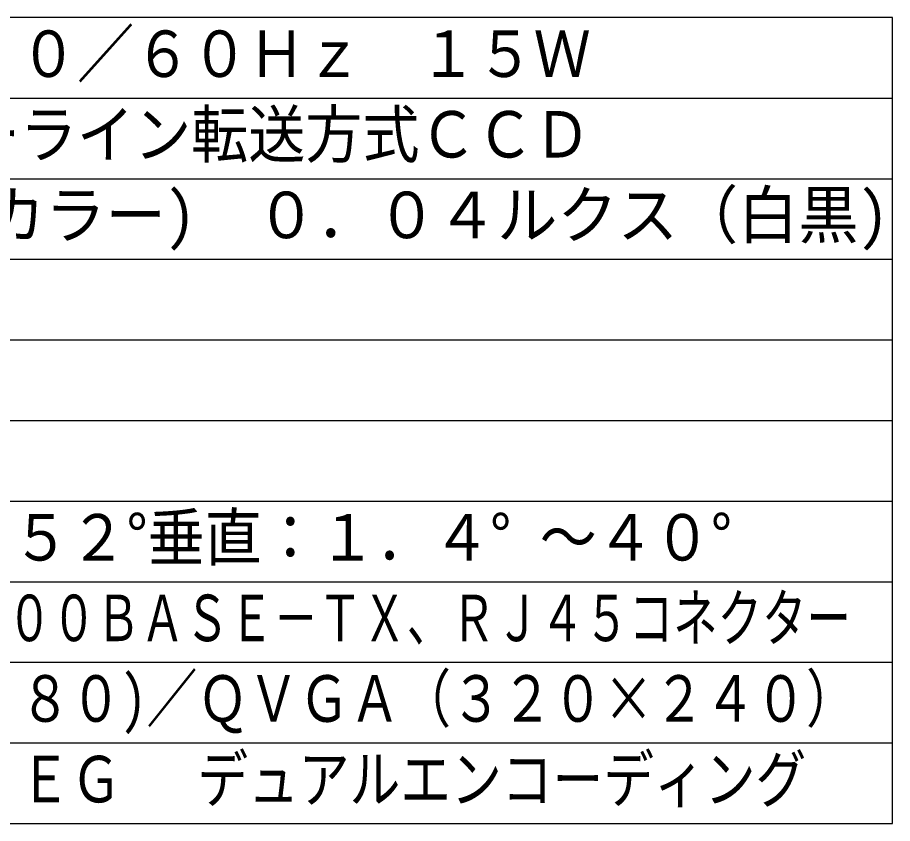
# Model space of a CAD drawing. Units: millimetres, scale not verified. Extents: x -63 to 63, y -56 to 57.
# Drawn here: x 8.2 to 62.5, y -56.4 to -6.4 of the extents above; entities that cross this region are included whole.
import ezdxf
from ezdxf.enums import TextEntityAlignment as Align

# ---------------------------------------------------------------- set-up
doc = ezdxf.new("R2010")
doc.units = ezdxf.units.MM
doc.header["$LTSCALE"] = 0.189787
doc.layers.add('0-0_MOJI1', color=2, linetype='Continuous')
doc.layers.add('0-3_WAKU', color=7, linetype='Continuous')
doc.styles.add('ＭＳ ゴシック', font='')
doc.styles.get('ＭＳ ゴシック').set_extended_font_data('MS Gothic')

msp = doc.modelspace()

# ---------------------------------------------------------------- linework, layer by layer
at = {"layer": '0-3_WAKU', "color": 4}
for p, q in [((62.5001, -6.3667), (-62.5001, -6.3667)), ((62.5001, -56.3667), (62.5001, -6.3667)), ((-62.5001, -56.3667), (62.5001, -56.3667))]:
    msp.add_line(p, q, dxfattribs=at)
at = {"layer": '0-3_WAKU', "color": 1}
for p, q in [((-62.5001, -11.3667), (62.5001, -11.3667)), ((-62.5001, -16.3667), (62.5001, -16.3667)), ((-62.5001, -21.3667), (62.5001, -21.3667)), ((-62.5001, -26.3667), (62.5001, -26.3667)), ((-62.5001, -31.3667), (62.5001, -31.3667)), ((-62.5001, -36.3667), (62.5001, -36.3667)), ((-62.5001, -41.3667), (62.5001, -41.3667)), ((-62.5001, -46.3667), (62.5001, -46.3667)), ((-62.5001, -51.3667), (62.5001, -51.3667))]:
    msp.add_line(p, q, dxfattribs=at)

# ---------------------------------------------------------------- texts
at = {"layer": '0-0_MOJI1', "style": 'ＭＳ ゴシック'}
for s, width, p in [('ＡＣ１００Ｖ\u3000５０／６０Ｈｚ\u3000１５Ｗ', 0.9, (-20, -10.9218)), ('１／４型インターライン転送方式ＣＣＤ', 0.9, (-20, -15.9218)), ('０．５ルクス（カラー)\u3000０．０４ルクス（白黒)', 0.95, (-20, -20.9218)), ('水平：１．９° ～５２°垂直：１．４° ～４０°', 0.9, (-20, -40.9218)), ('１０ＢＡＳＥ－Ｔ／１００ＢＡＳＥ－ＴＸ、ＲＪ４５コネクター', 0.7, (-20, -45.9218)), ('ＶＧＡ（６４０×４８０)／ＱＶＧＡ（３２０×２４０）', 0.8, (-20, -50.9219)), ('ＭＰＥＧ－４／ＪＰＥＧ   デュアルエンコーディング', 0.8, (-20, -55.9219))]:
    msp.add_text(s, height=2.886, dxfattribs=dict(at, width=width)).set_placement(p, align=Align.BOTTOM_LEFT)

doc.saveas('drawing.dxf')
